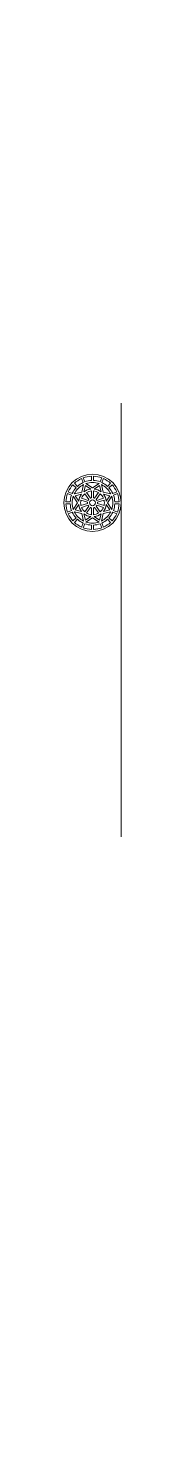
# Model space of a CAD drawing. Header units: centimetres. Extents: x -19 to -4, y -248 to 113.
import ezdxf

# ---------------------------------------------------------------- set-up
doc = ezdxf.new("R2010")
doc.units = ezdxf.units.CM
doc.header["$MEASUREMENT"] = 0
doc.layers.add('Layer 1', color=7, linetype='Continuous')

msp = doc.modelspace()

# ---------------------------------------------------------------- linework, layer by layer
at = {"layer": 'Layer 1', "lineweight": 9}
for points, knots in [([(-4.21603, -7.46147), (-4.21603, -3.44973), (-7.46824, -0.19752), (-11.47998, -0.19752), (-11.47998, -0.19752), (-15.49173, -0.19752), (-18.74393, -3.44973), (-18.74393, -7.46147), (-18.74393, -7.46147), (-18.74403, -11.47322), (-15.49182, -14.72542), (-11.47998, -14.72552), (-11.47998, -14.72552), (-7.46824, -14.72552), (-4.21603, -11.47331), (-4.21603, -7.46157), (-4.21603, 112.89063), (-4.21603, -248.16587), (-4.21603, -7.46147)], [0, 0, 0, 0, 0.2, 0.2, 0.2, 0.2, 0.4, 0.4, 0.4, 0.4, 0.6, 0.6, 0.6, 0.6, 1, 1, 1, 1.0001, 1.0001, 1.0001, 1.0001]), ([(-10.72015, -7.46147), (-10.72015, -7.04189), (-11.0604, -6.70174), (-11.47998, -6.70164), (-11.47998, -6.70164), (-11.89966, -6.70164), (-12.23981, -7.04189), (-12.23981, -7.46147), (-12.23981, -7.46147), (-12.23981, -7.88115), (-11.89966, -8.2213), (-11.47998, -8.2213), (-11.47998, -8.2213), (-11.0604, -8.2213), (-10.72015, -7.88115), (-10.72015, -7.46147)], [0, 0, 0, 0, 0.2, 0.2, 0.2, 0.2, 0.4, 0.4, 0.4, 0.4, 0.6, 0.6, 0.6, 0.6, 1, 1, 1, 1])]:
    msp.add_open_spline(points, degree=3, knots=knots, dxfattribs=at)
for points in [[(-16.43399, -2.86574), (-16.92176, -3.39144), (-17.32263, -3.99152), (-17.62175, -4.6434)], [(-15.66059, -3.63905), (-15.66059, -3.63905), (-16.43399, -2.86574), (-16.43399, -2.86574)], [(-13.74395, -2.82675), (-14.77622, -3.33091), (-15.61054, -4.16533), (-16.1147, -5.19751)], [(-14.29815, -1.31971), (-14.94993, -1.61883), (-15.55002, -2.01979), (-16.07581, -2.50756)], [(-15.3024, -3.28087), (-15.3024, -3.28087), (-16.07581, -2.50756), (-16.07581, -2.50756)], [(-13.87964, -2.33016), (-14.39932, -2.57322), (-14.87903, -2.89377), (-15.3024, -3.28087)], [(-13.87964, -2.33016), (-13.87964, -2.33016), (-14.29815, -1.31971), (-14.29815, -1.31971)], [(-14.18817, -4.75329), (-14.18817, -4.75329), (-13.74395, -2.82675), (-13.74395, -2.82675)], [(-11.73323, -0.70876), (-12.44989, -0.73563), (-13.15773, -0.87646), (-13.83017, -1.12592)], [(-13.41166, -2.13627), (-13.41166, -2.13627), (-13.83017, -1.12592), (-13.83017, -1.12592)], [(-13.65054, -4.67608), (-13.65054, -4.67608), (-13.28693, -3.0991), (-13.28693, -3.0991)], [(-11.73323, -1.80243), (-12.30635, -1.82813), (-12.87229, -1.94064), (-13.41166, -2.13627)], [(-11.9147, -3.95709), (-11.9147, -3.95709), (-13.28693, -3.0991), (-13.28693, -3.0991)], [(-9.80359, -2.58331), (-10.88998, -2.20999), (-12.06998, -2.20999), (-13.15638, -2.58331)], [(-11.47998, -3.63159), (-11.47998, -3.63159), (-13.15638, -2.58331), (-13.15638, -2.58331)], [(-11.73323, -1.80243), (-11.73323, -1.80243), (-11.73323, -0.70876), (-11.73323, -0.70876)], [(-11.47998, -3.63159), (-11.47998, -3.63159), (-9.80359, -2.58331), (-9.80359, -2.58331)], [(-9.12979, -1.12592), (-9.80223, -0.87646), (-10.51007, -0.73563), (-11.22674, -0.70876)], [(-11.22674, -1.80243), (-11.22674, -1.80243), (-11.22674, -0.70876), (-11.22674, -0.70876)], [(-9.5484, -2.13627), (-10.08767, -1.94064), (-10.65362, -1.82813), (-11.22674, -1.80243)], [(-11.04527, -3.95709), (-11.04527, -3.95709), (-9.67304, -3.0991), (-9.67304, -3.0991)], [(-9.30942, -4.67608), (-9.30942, -4.67608), (-9.67304, -3.0991), (-9.67304, -3.0991)], [(-9.5484, -2.13627), (-9.5484, -2.13627), (-9.12979, -1.12592), (-9.12979, -1.12592)], [(-6.84526, -5.19751), (-7.34942, -4.16533), (-8.18384, -3.33091), (-9.21602, -2.82675)], [(-8.7718, -4.75329), (-8.7718, -4.75329), (-9.21602, -2.82675), (-9.21602, -2.82675)], [(-9.08042, -2.33016), (-9.08042, -2.33016), (-8.66191, -1.31971), (-8.66191, -1.31971)], [(-7.65756, -3.28087), (-8.08093, -2.89377), (-8.56074, -2.57322), (-9.08042, -2.33016)], [(-6.88416, -2.50756), (-7.40995, -2.01979), (-8.01003, -1.61883), (-8.66191, -1.31971)], [(-7.65756, -3.28087), (-7.65756, -3.28087), (-6.88416, -2.50756), (-6.88416, -2.50756)], [(-7.29938, -3.63905), (-7.29938, -3.63905), (-6.52607, -2.86574), (-6.52607, -2.86574)], [(-5.33822, -4.6434), (-5.63734, -3.99152), (-6.0383, -3.39144), (-6.52607, -2.86574)], [(-17.81563, -5.11138), (-18.065, -5.78372), (-18.20583, -6.49156), (-18.23269, -7.20823)], [(-17.13902, -7.20823), (-17.13902, -7.20823), (-18.23269, -7.20823), (-18.23269, -7.20823)], [(-16.80518, -5.52989), (-16.80518, -5.52989), (-17.81563, -5.11138), (-17.81563, -5.11138)], [(-16.61129, -5.06191), (-16.61129, -5.06191), (-17.62175, -4.6434), (-17.62175, -4.6434)], [(-16.80518, -5.52989), (-17.00081, -6.06916), (-17.11332, -6.63511), (-17.13902, -7.20823)], [(-16.35815, -5.78508), (-16.73147, -6.87157), (-16.73147, -8.05147), (-16.35815, -9.13787)], [(-15.66059, -3.63905), (-16.04778, -4.06242), (-16.36833, -4.54223), (-16.61129, -5.06191)], [(-15.30996, -7.46147), (-15.30996, -7.46147), (-16.35815, -5.78508), (-16.35815, -5.78508)], [(-14.18817, -4.75329), (-14.18817, -4.75329), (-16.1147, -5.19751), (-16.1147, -5.19751)], [(-14.26537, -5.29091), (-14.26537, -5.29091), (-15.84235, -5.65453), (-15.84235, -5.65453)], [(-14.98437, -7.02676), (-14.98437, -7.02676), (-15.84235, -5.65453), (-15.84235, -5.65453)], [(-14.26537, -5.29091), (-14.65741, -5.794), (-14.9058, -6.39379), (-14.98437, -7.02676)], [(-14.41677, -6.77361), (-14.52279, -7.22607), (-14.52279, -7.69697), (-14.41677, -8.14943)], [(-12.73825, -7.31899), (-12.73825, -7.31899), (-14.41677, -6.77361), (-14.41677, -6.77361)], [(-13.45152, -5.17879), (-13.80331, -5.48256), (-14.08002, -5.86345), (-14.26023, -6.29186)], [(-12.5818, -6.83724), (-12.5818, -6.83724), (-14.26023, -6.29186), (-14.26023, -6.29186)], [(-11.9147, -3.95709), (-12.54766, -4.03565), (-13.14745, -4.28414), (-13.65054, -4.67608)], [(-12.4142, -6.60659), (-12.4142, -6.60659), (-13.45152, -5.17879), (-13.45152, -5.17879)], [(-11.73323, -4.45591), (-12.19636, -4.4949), (-12.64417, -4.64039), (-13.04173, -4.88102)], [(-12.00441, -6.30883), (-12.00441, -6.30883), (-13.04173, -4.88102), (-13.04173, -4.88102)], [(-12.4142, -6.60659), (-12.4785, -6.67691), (-12.53476, -6.75431), (-12.5818, -6.83724)], [(-11.73323, -6.22076), (-11.82663, -6.23977), (-11.91761, -6.26935), (-12.00441, -6.30883)], [(-11.73323, -6.22076), (-11.73323, -6.22076), (-11.73323, -4.45591), (-11.73323, -4.45591)], [(-11.22674, -6.22076), (-11.22674, -6.22076), (-11.22674, -4.45591), (-11.22674, -4.45591)], [(-9.91823, -4.88102), (-10.3158, -4.64039), (-10.76361, -4.4949), (-11.22674, -4.45591)], [(-10.95555, -6.30883), (-11.04236, -6.26935), (-11.13334, -6.23977), (-11.22674, -6.22076)], [(-9.30942, -4.67608), (-9.81251, -4.28414), (-10.4123, -4.03565), (-11.04527, -3.95709)], [(-10.95555, -6.30883), (-10.95555, -6.30883), (-9.91823, -4.88102), (-9.91823, -4.88102)], [(-10.54576, -6.60659), (-10.54576, -6.60659), (-9.50844, -5.17879), (-9.50844, -5.17879)], [(-10.37826, -6.83724), (-10.4252, -6.75431), (-10.48146, -6.67691), (-10.54576, -6.60659)], [(-10.37826, -6.83724), (-10.37826, -6.83724), (-8.69973, -6.29186), (-8.69973, -6.29186)], [(-10.22172, -7.31899), (-10.22172, -7.31899), (-8.54319, -6.77361), (-8.54319, -6.77361)], [(-8.69973, -6.29186), (-8.87994, -5.86345), (-9.15675, -5.48256), (-9.50844, -5.17879)], [(-8.7718, -4.75329), (-8.7718, -4.75329), (-6.84526, -5.19751), (-6.84526, -5.19751)], [(-7.9756, -7.02676), (-8.05416, -6.39379), (-8.30265, -5.794), (-8.69459, -5.29091)], [(-8.69459, -5.29091), (-8.69459, -5.29091), (-7.11761, -5.65453), (-7.11761, -5.65453)], [(-8.54319, -8.14943), (-8.43728, -7.69697), (-8.43728, -7.22607), (-8.54319, -6.77361)], [(-7.9756, -7.02676), (-7.9756, -7.02676), (-7.11761, -5.65453), (-7.11761, -5.65453)], [(-7.6501, -7.46147), (-7.6501, -7.46147), (-6.60182, -5.78508), (-6.60182, -5.78508)], [(-6.34867, -5.06191), (-6.59173, -4.54223), (-6.91228, -4.06242), (-7.29938, -3.63905)], [(-6.60182, -9.13787), (-6.2285, -8.05147), (-6.2285, -6.87157), (-6.60182, -5.78518)], [(-6.34867, -5.06191), (-6.34867, -5.06191), (-5.33822, -4.6434), (-5.33822, -4.6434)], [(-6.15478, -5.52989), (-6.15478, -5.52989), (-5.14443, -5.11138), (-5.14443, -5.11138)], [(-5.82094, -7.20823), (-5.84664, -6.63511), (-5.95915, -6.06916), (-6.15478, -5.52989)], [(-5.82094, -7.20823), (-5.82094, -7.20823), (-4.72727, -7.20823), (-4.72727, -7.20823)], [(-4.72727, -7.20823), (-4.75414, -6.49156), (-4.89497, -5.78372), (-5.14443, -5.11138)], [(-18.23269, -7.71472), (-18.20583, -8.43138), (-18.065, -9.13922), (-17.81563, -9.81166)], [(-17.13902, -7.71472), (-17.13902, -7.71472), (-18.23269, -7.71472), (-18.23269, -7.71472)], [(-16.80518, -9.39315), (-16.80518, -9.39315), (-17.81563, -9.81166), (-17.81563, -9.81166)], [(-16.61129, -9.86113), (-16.61129, -9.86113), (-17.62175, -10.27964), (-17.62175, -10.27964)], [(-17.62175, -10.27964), (-17.32263, -10.93142), (-16.92176, -11.53151), (-16.43399, -12.0573)], [(-17.13902, -7.71472), (-17.11332, -8.28793), (-17.00081, -8.85378), (-16.80518, -9.39315)], [(-16.61129, -9.86113), (-16.36833, -10.38081), (-16.04778, -10.86052), (-15.66059, -11.28399)], [(-15.30996, -7.46147), (-15.30996, -7.46147), (-16.35815, -9.13787), (-16.35815, -9.13787)], [(-16.1147, -9.72553), (-15.61054, -10.75771), (-14.77622, -11.59203), (-13.74395, -12.09619)], [(-14.18817, -10.16966), (-14.18817, -10.16966), (-16.1147, -9.72553), (-16.1147, -9.72553)], [(-14.98437, -7.89628), (-14.98437, -7.89628), (-15.84235, -9.26842), (-15.84235, -9.26842)], [(-14.26537, -9.63203), (-14.26537, -9.63203), (-15.84235, -9.26842), (-15.84235, -9.26842)], [(-14.98437, -7.89628), (-14.9058, -8.52915), (-14.65741, -9.12894), (-14.26537, -9.63203)], [(-12.73825, -7.60405), (-12.73825, -7.60405), (-14.41677, -8.14943), (-14.41677, -8.14943)], [(-12.5818, -8.0858), (-12.5818, -8.0858), (-14.26023, -8.63118), (-14.26023, -8.63118)], [(-14.26023, -8.63118), (-14.08002, -9.0595), (-13.80331, -9.44048), (-13.45152, -9.74425)], [(-14.18817, -10.16966), (-14.18817, -10.16966), (-13.74395, -12.09619), (-13.74395, -12.09619)], [(-13.65054, -10.24686), (-13.65054, -10.24686), (-13.28693, -11.82394), (-13.28693, -11.82394)], [(-13.65054, -10.24686), (-13.14745, -10.6389), (-12.54766, -10.88739), (-11.9147, -10.96586)], [(-12.4142, -8.31645), (-12.4142, -8.31645), (-13.45152, -9.74425), (-13.45152, -9.74425)], [(-12.00441, -8.61411), (-12.00441, -8.61411), (-13.04173, -10.04192), (-13.04173, -10.04192)], [(-13.04173, -10.04192), (-12.64417, -10.28255), (-12.19636, -10.42804), (-11.73323, -10.46713)], [(-12.73825, -7.31899), (-12.74901, -7.41366), (-12.74901, -7.50929), (-12.73825, -7.60405)], [(-12.5818, -8.0858), (-12.53476, -8.16873), (-12.4785, -8.24613), (-12.4142, -8.31645)], [(-12.00441, -8.61411), (-11.91761, -8.65359), (-11.82663, -8.68317), (-11.73323, -8.70228)], [(-11.73323, -8.70228), (-11.73323, -8.70228), (-11.73323, -10.46713), (-11.73323, -10.46713)], [(-11.22674, -8.70228), (-11.13334, -8.68317), (-11.04236, -8.65359), (-10.95555, -8.61411)], [(-11.22674, -8.70228), (-11.22674, -8.70228), (-11.22674, -10.46713), (-11.22674, -10.46713)], [(-11.22674, -10.46713), (-10.76361, -10.42804), (-10.3158, -10.28255), (-9.91823, -10.04192)], [(-11.04527, -10.96586), (-10.4123, -10.88739), (-9.81251, -10.6389), (-9.30942, -10.24686)], [(-10.95555, -8.61411), (-10.95555, -8.61411), (-9.91823, -10.04192), (-9.91823, -10.04192)], [(-10.54576, -8.31645), (-10.48146, -8.24613), (-10.4252, -8.16873), (-10.37826, -8.0858)], [(-10.54576, -8.31645), (-10.54576, -8.31645), (-9.50844, -9.74425), (-9.50844, -9.74425)], [(-10.37826, -8.0858), (-10.37826, -8.0858), (-8.69973, -8.63118), (-8.69973, -8.63118)], [(-10.22172, -7.60405), (-10.21095, -7.50929), (-10.21095, -7.41366), (-10.22172, -7.31899)], [(-10.22172, -7.60405), (-10.22172, -7.60405), (-8.54319, -8.14943), (-8.54319, -8.14943)], [(-9.30942, -10.24686), (-9.30942, -10.24686), (-9.67304, -11.82394), (-9.67304, -11.82394)], [(-9.50844, -9.74425), (-9.15675, -9.44048), (-8.87994, -9.0595), (-8.69973, -8.63118)], [(-9.21602, -12.09619), (-8.18384, -11.59203), (-7.34942, -10.75771), (-6.84526, -9.72553)], [(-8.7718, -10.16966), (-8.7718, -10.16966), (-9.21602, -12.09619), (-9.21602, -12.09619)], [(-8.7718, -10.16966), (-8.7718, -10.16966), (-6.84526, -9.72553), (-6.84526, -9.72553)], [(-8.69459, -9.63203), (-8.30265, -9.12894), (-8.05416, -8.52915), (-7.9756, -7.89628)], [(-8.69459, -9.63203), (-8.69459, -9.63203), (-7.11761, -9.26842), (-7.11761, -9.26842)], [(-7.9756, -7.89628), (-7.9756, -7.89628), (-7.11761, -9.26842), (-7.11761, -9.26842)], [(-7.6501, -7.46147), (-7.6501, -7.46147), (-6.60182, -9.13787), (-6.60182, -9.13787)], [(-7.29938, -11.28399), (-6.91228, -10.86052), (-6.59173, -10.38081), (-6.34867, -9.86113)], [(-6.52607, -12.0573), (-6.0383, -11.53151), (-5.63734, -10.93142), (-5.33822, -10.27964)], [(-6.34867, -9.86113), (-6.34867, -9.86113), (-5.33822, -10.27964), (-5.33822, -10.27964)], [(-6.15478, -9.39315), (-5.95915, -8.85378), (-5.84664, -8.28793), (-5.82094, -7.71472)], [(-6.15478, -9.39315), (-6.15478, -9.39315), (-5.14443, -9.81166), (-5.14443, -9.81166)], [(-5.82094, -7.71472), (-5.82094, -7.71472), (-4.72727, -7.71472), (-4.72727, -7.71472)], [(-5.14443, -9.81166), (-4.89497, -9.13922), (-4.75414, -8.43138), (-4.72727, -7.71472)], [(-15.66059, -11.28399), (-15.66059, -11.28399), (-16.43399, -12.0573), (-16.43399, -12.0573)], [(-15.3024, -11.64208), (-15.3024, -11.64208), (-16.07581, -12.41548), (-16.07581, -12.41548)], [(-16.07581, -12.41548), (-15.55002, -12.90325), (-14.94993, -13.30412), (-14.29815, -13.60324)], [(-15.3024, -11.64208), (-14.87903, -12.02927), (-14.39932, -12.34982), (-13.87964, -12.59278)], [(-13.87964, -12.59278), (-13.87964, -12.59278), (-14.29815, -13.60324), (-14.29815, -13.60324)], [(-13.41166, -12.78667), (-13.41166, -12.78667), (-13.83017, -13.79712), (-13.83017, -13.79712)], [(-13.83017, -13.79712), (-13.15773, -14.04649), (-12.44989, -14.18732), (-11.73323, -14.21418)], [(-13.41166, -12.78667), (-12.87229, -12.9823), (-12.30635, -13.09491), (-11.73323, -13.12051)], [(-11.9147, -10.96586), (-11.9147, -10.96586), (-13.28693, -11.82394), (-13.28693, -11.82394)], [(-11.47998, -11.29145), (-11.47998, -11.29145), (-13.15638, -12.33964), (-13.15638, -12.33964)], [(-13.15638, -12.33964), (-12.06998, -12.71296), (-10.88998, -12.71296), (-9.80359, -12.33964)], [(-11.73323, -13.12051), (-11.73323, -13.12051), (-11.73323, -14.21418), (-11.73323, -14.21418)], [(-11.47998, -11.29145), (-11.47998, -11.29145), (-9.80359, -12.33964), (-9.80359, -12.33964)], [(-11.22674, -13.12051), (-10.65362, -13.09491), (-10.08767, -12.9823), (-9.5484, -12.78667)], [(-11.22674, -13.12051), (-11.22674, -13.12051), (-11.22674, -14.21418), (-11.22674, -14.21418)], [(-11.22674, -14.21418), (-10.51007, -14.18732), (-9.80223, -14.04649), (-9.12979, -13.79712)], [(-11.04527, -10.96586), (-11.04527, -10.96586), (-9.67304, -11.82394), (-9.67304, -11.82394)], [(-9.5484, -12.78667), (-9.5484, -12.78667), (-9.12979, -13.79712), (-9.12979, -13.79712)], [(-9.08042, -12.59278), (-8.56074, -12.34982), (-8.08093, -12.02927), (-7.65756, -11.64208)], [(-9.08042, -12.59278), (-9.08042, -12.59278), (-8.66191, -13.60324), (-8.66191, -13.60324)], [(-8.66191, -13.60324), (-8.01003, -13.30412), (-7.40995, -12.90325), (-6.88416, -12.41548)], [(-7.65756, -11.64208), (-7.65756, -11.64208), (-6.88416, -12.41548), (-6.88416, -12.41548)], [(-7.29938, -11.28399), (-7.29938, -11.28399), (-6.52607, -12.0573), (-6.52607, -12.0573)]]:
    msp.add_open_spline(points, degree=3, dxfattribs=at)

doc.saveas('drawing.dxf')
